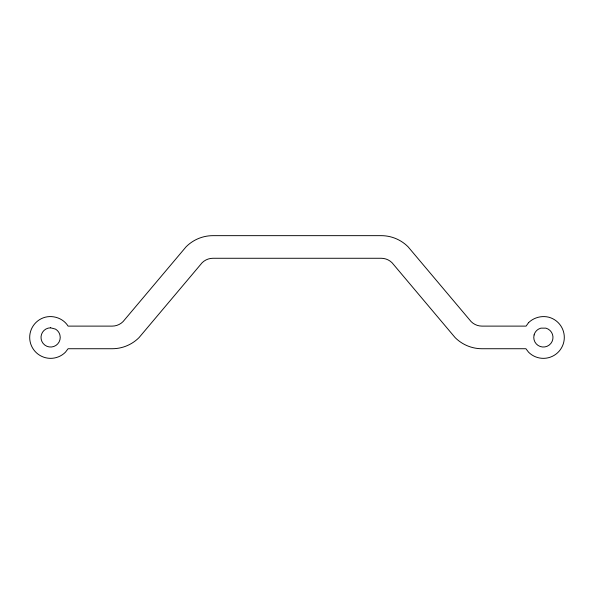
<?xml version="1.0" encoding="UTF-8"?>
<svg xmlns="http://www.w3.org/2000/svg" width="594" height="594" viewBox="0 0 594 594"><rect width="100%" height="100%" fill="white"/><g stroke="black" fill="none" stroke-linecap="round" stroke-linejoin="round"><path stroke-width="0.89" d="M534.095 334.934L533.768 337.422A9.608 9.608 0 0 0 542.545 347A9.608 9.608 0 0 0 552.843 339.092A9.608 9.608 0 0 0 545.871 328.14L540.896 328.14L538.572 329.098A9.608 9.608 0 0 0 534.095 334.934M528.586 322.631L526.091 326.113L481.994 326.113A15.37 15.37 0 0 1 471.124 321.614L408.063 246.785A37.986 37.986 0 0 0 381.207 235.655L212.964 235.655A37.986 37.986 0 0 0 186.108 246.785L123.047 321.614A15.37 15.37 0 0 1 112.184 326.113L68.087 326.113C63.41 318.555 53.735 315.028 45.203 317.218A20.916 20.916 0 0 0 32.499 347.884A20.916 20.916 0 0 0 65.414 352.22L68.087 348.73L112.184 348.73A37.986 37.986 0 0 0 139.041 337.607L202.101 262.771A15.37 15.37 0 0 1 212.964 258.271L381.207 258.271A15.37 15.37 0 0 1 392.077 262.771L455.13 337.607A37.986 37.986 0 0 0 481.994 348.73L525.913 348.73L528.586 352.22A20.916 20.916 0 0 0 561.501 347.884A20.916 20.916 0 0 0 548.797 317.218C541.646 315.429 533.887 317.515 528.586 322.631M50.616 327.814L48.129 328.14A9.608 9.608 0 0 0 41.157 339.092A9.608 9.608 0 0 0 51.455 347A9.608 9.608 0 0 0 60.232 337.422L59.905 334.934A9.608 9.608 0 0 0 55.428 329.098L50.616 327.814"/></g></svg>
